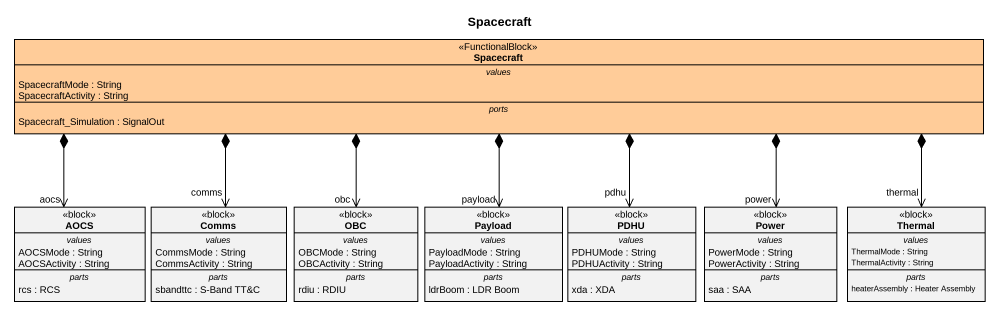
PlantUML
@startuml
title Spacecraft
hide circle
hide empty members
class Spacecraft <<FunctionalBlock>> #FFCC99 {
  -- values --
  SpacecraftMode : String
  SpacecraftActivity : String
  -- ports --
  Spacecraft_Simulation : SignalOut
}
class AOCS <<block>> {
  -- values --
  AOCSMode : String
  AOCSActivity : String
  -- parts --
  rcs : RCS
}
class Comms <<block>> {
  -- values --
  CommsMode : String
  CommsActivity : String
  -- parts --
  sbandttc : S-Band TT&C
}
class OBC <<block>> {
  -- values --
  OBCMode : String
  OBCActivity : String
  -- parts --
  rdiu : RDIU
}
class Payload <<block>> {
  -- values --
  PayloadMode : String
  PayloadActivity : String
  -- parts --
  ldrBoom : LDR Boom
}
class PDHU <<block>> {
  -- values --
  PDHUMode : String
  PDHUActivity : String
  -- parts --
  xda : XDA
}
class Power <<block>> {
  -- values --
  PowerMode : String
  PowerActivity : String
  -- parts --
  saa : SAA
}
class Thermal <<block>> {
  -- values --
  ThermalMode : String
  ThermalActivity : String
  -- parts --
  heaterAssembly : Heater Assembly
}
Spacecraft *-left-> "aocs" AOCS
Spacecraft *-left-> "comms" Comms
Spacecraft *--> "obc" OBC
Spacecraft *--> "payload" Payload
Spacecraft *--> "pdhu" PDHU
Spacecraft *--> "power" Power
Spacecraft *-right-> "thermal" Thermal
@enduml
